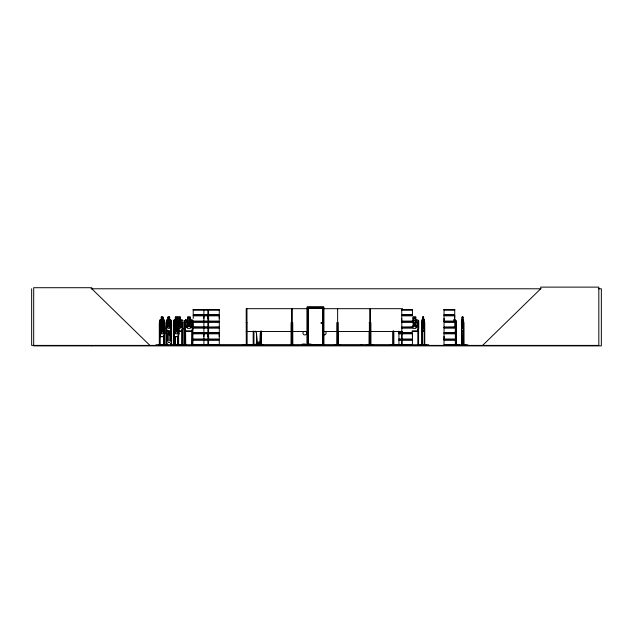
<?xml version="1.0" encoding="UTF-8"?>
<svg xmlns="http://www.w3.org/2000/svg" width="633" height="633" viewBox="0 0 633 633"><rect width="100%" height="100%" fill="white"/><g stroke="black" fill="none" stroke-linecap="round" stroke-linejoin="round"><path stroke-width="0.95" d="M203.889 336.432L203.889 333.813M203.889 318.47L203.889 315.851M207.838 336.432L207.838 333.813L193.215 333.813M207.838 318.47L207.838 315.851L193.215 315.851L193.231 318.47M208.589 339.059L208.589 333.813L219.279 333.813L219.263 339.059L208.589 339.059L208.605 336.432M208.589 321.097L208.589 315.851L219.279 315.851L219.263 321.097L208.589 321.097L208.605 318.47M219.263 336.432L219.263 333.813M219.263 318.47L219.263 315.851M412.431 321.097L401.749 321.097L401.757 318.47M412.423 336.432L412.423 333.813L398.948 333.813M444.05 339.059L444.05 336.432M444.05 321.097L444.05 318.47M454.708 315.851L454.708 318.47L454.723 315.851L444.034 315.851L444.034 321.097L454.723 321.097M242.534 344.93L242.534 345.404L260.234 345.199M242.542 344.969L261.294 345.357L260.725 345.404L260.804 331.13M251.111 345.389L251.095 344.93M463.301 331.178L463.625 328.377M259.214 342.967L258.399 342.857L259.158 342.896M259.19 342.627L258.327 342.722L259.15 342.421M424.118 331.178L424.11 319.839M258.217 342.627C260.203 342.144 257.544 342.421 258.612 343.062M258.683 342.421L258.62 343.015M417.915 344.922L428.731 344.922L428.715 345.389M417.907 345.309L428.739 345.309M426.064 344.953L426.08 345.389M462.865 323.36L462.818 317.125M423.548 323.36L423.809 321.888M462.96 320.963L463.166 326.114L462.818 328.369L462.169 328.369L461.821 320.876L462.145 317.03L462.937 317.03M170.657 331.194L171.29 328.392L171.29 320.852L170.625 319.95M171.29 328.392L170.736 331.194L166.859 331.194L166.36 328.392L166.938 331.194M170.855 345.294L171.44 342.485L171.361 334.992L170.839 333.963M170.934 345.294L171.496 342.5L171.496 334.952L170.918 333.963L167.033 333.963M164.089 336.661L164.596 333.852M164.675 333.852L164.161 336.661L160.228 336.661M176.322 323.629L176.18 323.17M173.869 333.852L174.399 336.661L178.253 336.661L178.767 333.852M178.253 336.661L178.822 333.868L178.822 326.319L178.166 325.33M162.088 323.17L162.206 323.637L162.04 323.273M163.963 331.099L164.525 328.377M164.002 331.194L164.651 328.392M178.095 331.194L178.688 328.377L178.174 331.194L174.178 331.194L173.743 328.392M463.388 331.178L461.663 331.178L461.766 319.839M169.612 345.325L169.66 344.93L155.916 344.93L155.876 345.325L182.067 345.349L182.122 322.569L182.866 322.569M176.876 344.969L176.908 345.404M456.077 328.377C453.592 338.797 457.754 320.211 455.95 320.876L455.214 319.934L453.814 319.934M424.411 328.377L424.205 331.178L422.084 331.178L421.823 320.844L422.092 319.839L422.773 319.839M421.895 345.389L422.187 319.839M334.335 345.349L334.398 344.93L334.414 345.404M334.359 345.325L340.427 345.349M340.467 344.969L340.507 345.404M367.005 344.969L367.045 345.404M366.998 345.325L373.059 345.349M373.098 344.969L373.146 345.404M395.625 345.309C394.834 346.235 389.485 344.178 390.332 345.389M182.89 328.377L181.964 331.099L178.395 331.099M182.027 331.194L182.984 328.392M192.907 328.377L191.973 331.099L185.73 331.099M454.605 321.153L454.122 320.812M418.595 328.377L417.661 331.099L412.115 331.099M161.17 325.623L161.7 324.088L160.655 320.884L161.162 320.907L162.024 323.455L162.903 320.907L163.449 320.876L162.641 323.376M176.734 323.376L177.541 320.876L175.468 320.891L175.468 326.13L177.018 326.13L177.018 320.891L176.116 323.455L175.278 320.978L174.748 320.884L175.539 323.36M258.446 342.746L259.071 343.062M259.253 342.896L259.047 342.421M173.458 345.325L173.347 344.574M185.342 345.349L185.342 344.574M185.706 344.969L185.762 345.404M468.04 345.389L444.05 345.381M245.604 345.389L245.557 344.692M246 345.325L246.11 344.93M291.766 345.325L291.781 344.574M307.353 331.819L306.696 333.441A1.907 1.907 0 0 1 303.753 334.612A1.907 1.907 0 0 1 303.8 331.447M454.122 327.617L454.85 326.114L454.85 320.876M166.281 345.404L166.36 320.86L166.875 319.855L170.72 319.855M166.432 328.392L166.432 320.86L166.954 319.855M166.59 334.968L167.112 333.963M167.136 334.058L166.645 335.007L166.645 342.485L167.136 345.207M159.777 326.367L160.323 325.33M173.869 326.367L174.415 325.33L175.531 325.33M174.439 325.425L173.948 326.367L173.948 333.852L174.439 336.566M160.181 319.855L159.571 320.86L159.635 345.404L159.706 320.899L160.204 319.95M173.893 333.868L173.664 320.86L174.194 319.855L182.027 319.855L182.984 320.852L182.866 345.404M173.719 320.899L174.273 319.855M178.182 326.027L178.886 324.705C179.986 328.97 183.19 328.076 179.432 324.112C183.103 320.298 179.883 319.396 178.846 323.455M321.105 322.608C321.762 324.895 321.73 320.955 321.105 323.249M412.542 326.391L413.887 324.088L412.597 321.896M259.103 342.967L258.636 342.469M443.955 345.238L444.05 340.111M184.781 345.404L184.828 320.86L185.714 319.855M184.915 320.899L185.754 319.95M168.228 331.154L168.283 334.058L167.46 334.992L167.46 340.238L168.283 342.485L169.802 342.485L170.625 340.238L170.72 322.569L171.163 322.569M161.423 325.425L160.6 326.359L160.6 331.605L161.423 333.852L162.958 333.852L163.773 331.605L163.773 326.359L162.958 325.425L163.005 322.521M248.745 344.732L248.532 345.389M249.584 344.732L249.568 345.199M251.744 345.389L252.749 344.732M254.047 344.574L253.097 344.574L253.121 345.404L252.448 345.389M256.974 343.537L257.022 345.199M259.024 342.872L258.834 342.469M193.231 327.419L207.846 327.498M208.605 327.419L219.287 327.214L219.279 322.15L208.589 322.15L208.589 327.206M208.581 345.396L219.287 345.175L219.263 340.111L208.589 340.111L208.589 345.175M401.757 327.419L412.439 327.221M398.948 345.396L398.925 331.114M444.05 327.419L454.731 327.214M482.615 345.404L540.724 288.783L540.724 287.121L598.826 287.121L598.826 345.404L31.65 345.404L31.65 288.783M259.229 342.801L258.762 342.564M175.634 345.349L175.737 344.93L175.752 345.404M183.435 345.349L183.53 344.93L183.546 345.404M401.733 345.183L401.741 344.574L402.295 344.574L402.248 345.404M258.62 342.722L258.921 342.975M398.94 345.183L399.106 344.558L399.043 345.389M412.273 320.828L412.977 320.907L414.441 323.455C415.501 319.412 418.856 320.266 415.05 324.112C418.785 327.989 415.857 329.073 414.48 324.705L412.882 327.467L401.749 327.498L412.439 327.49M91.057 288.783L541.025 288.783M598.383 288.783L601.35 288.783L601.35 345.879L33.691 345.879L33.691 287.714L91.801 287.714L91.801 288.783L149.902 345.404M307.092 308.69L246.197 308.69L246.284 345.404M323.843 308.69L369.933 308.69L369.933 345.404M402.564 308.69L370.265 308.69L370.265 345.404M193.207 309.529L207.853 309.529M208.581 309.529L219.287 309.529M401.733 309.529L412.439 309.529M444.026 309.529L454.731 309.529M193.207 309.727L207.853 309.711M412.439 309.727L401.733 309.735L401.757 314.791L412.431 314.791L412.431 309.735M444.026 309.711L454.731 309.727M193.231 310.043L207.838 310.043M208.605 310.043L219.263 310.043M401.757 310.043L412.423 310.043M444.05 310.043L454.708 310.043M444.034 314.791L454.723 314.791L454.723 309.735M193.144 315.163L207.917 315.163M208.518 315.163L219.35 315.163M401.67 315.163L412.502 315.163M443.962 315.163L454.795 315.163M193.144 315.487L207.917 315.487M208.518 315.487L219.35 315.487M401.67 315.487L412.502 315.487M443.962 315.487L454.795 315.487M412.431 315.851L401.749 315.851L401.749 321.097M161.241 317.046L162.982 317.046L162.982 319.855M168.109 317.141L168.109 319.95L167.302 320.891L167.302 326.13L168.109 328.377L169.62 328.377L170.427 326.13L170.427 320.891L169.62 319.95L169.676 317.046L167.974 317.046L168.03 319.95M423.517 317.125L423.952 326.114L423.517 328.369L422.709 328.369L422.282 326.114L422.686 317.03L423.635 317.03L423.612 319.934M168.03 317.141L169.62 317.141M180.176 317.141L177.62 317.141L177.62 319.95M415.786 317.141L413.159 317.141L413.159 319.95L417.693 319.855L418.69 320.852L418.69 328.392L417.725 331.194L412.067 331.194M422.709 317.125L423.612 317.125M462.169 317.125L462.913 317.125M422.86 317.592L423.374 317.592L423.374 318.534L422.86 318.534M462.288 317.592L462.699 317.592M462.288 318.534L462.699 318.534M423.548 319.839L424.197 319.839L424.474 320.876L424.49 345.389M453.829 319.839L455.309 319.839L456.077 320.836L456.005 345.389L455.879 344.558M461.671 319.839L462.24 319.839M462.842 319.839L463.38 319.839L463.609 320.876L463.498 345.389M160.102 319.855L164.066 319.855L164.651 320.852L163.987 319.855M185.691 319.855L192.036 319.855M422.108 319.934L424.181 319.934M461.679 319.934L463.372 319.934M178.49 320.891L180.176 320.891L180.176 326.13L178.49 326.13M184.828 320.86L184.852 328.392L185.691 331.194L192.068 331.194L192.994 328.392L192.994 320.852L192.013 319.855M461.449 320.844L461.528 345.389L461.465 344.558L462.074 344.558L462.074 345.389M463.538 320.836L463.68 345.389M193.215 321.097L207.846 321.097L207.846 315.851M193.144 321.461L207.917 321.461M208.518 321.461L219.35 321.461M401.67 321.461L412.502 321.461M443.962 321.461L454.795 321.461M193.144 321.786L207.917 321.786M208.518 321.786L219.35 321.786M401.67 321.786L412.502 321.786M443.962 321.786L454.795 321.786M193.215 322.15L207.846 322.15L207.846 327.206M401.749 322.15L412.431 322.15M454.723 322.15L444.034 322.15L444.034 327.206M164.525 322.569L164.066 322.569L164.01 345.404M175.46 322.521L177.177 322.521L177.121 325.425M178.617 322.569L178.158 322.569L178.158 345.404L178.102 344.574M192.06 322.569L192.883 322.569M246.197 322.569L246.973 322.569M369.174 322.569L369.933 322.569M401.805 322.569L401.955 345.404M418.595 322.569L417.82 322.569L417.82 345.404L417.733 344.574L418.682 344.574L418.682 345.404M421.895 322.553L422.156 345.389M163.005 325.33L164.145 325.33L164.73 326.319L164.73 333.868L164.58 320.852M177.098 325.33L178.237 325.33M160.268 325.425L164.129 325.425M174.36 325.425L178.221 325.425M193.231 327.071L207.838 327.071M208.605 327.071L219.263 327.071M401.757 327.071L412.423 327.071M444.05 327.071L454.708 327.071M207.853 327.214L193.112 327.324L207.853 327.49M454.731 327.49L444.026 327.49L454.723 327.498M193.207 327.688L207.853 327.672M401.733 327.696L412.439 327.672M454.731 327.696L444.026 327.672L444.05 332.752M193.231 328.005L207.838 328.005M208.605 328.005L219.263 328.005M401.757 328.005L412.423 328.005M444.05 328.005L454.708 328.005M159.651 328.392L159.92 330.26M178.49 328.377L180.176 328.377L181.536 326.13L181.536 320.891L180.176 319.95L180.152 317.141M421.91 328.377L422.179 331.178M160.204 331.099L164.042 331.099M166.898 331.099L170.696 331.099M174.297 331.099L178.134 331.099M164.082 331.194L160.086 331.194L159.706 328.377M178.387 331.194L182.051 331.194M246.197 331.526L307.092 331.526M323.843 331.494L369.933 331.526M370.265 331.526L402.564 331.526M193.215 332.752L207.846 332.752L207.846 327.696M398.948 332.752L412.431 332.752M444.034 332.752L454.723 332.752M193.144 333.124L207.917 333.124M208.518 333.124L219.35 333.124M255.708 331.083A2.856 2.667 -90 0 0 256.492 333.1L257.109 344.115L259.775 344.115L260.266 333.1A2.856 2.667 -90 0 0 261.049 331.083M398.877 333.124L412.502 333.124M443.962 333.124L454.795 333.124M193.144 333.449L207.917 333.449M208.518 333.449L219.35 333.449M398.877 333.449L412.502 333.449M443.962 333.449L454.795 333.449M454.723 333.813L444.034 333.813L444.034 339.059L454.723 339.059M159.722 333.868L159.722 326.335L160.244 325.33L161.439 325.33L161.368 322.521L163.085 322.521L163.085 325.33M178.822 333.868L178.743 320.852L178.158 319.855M160.268 336.566L164.129 336.566M174.36 336.566L178.221 336.566M193.215 339.059L207.846 339.059L207.846 333.813M398.948 339.059L412.431 339.059L412.431 333.813M193.144 339.423L207.917 339.423M208.518 339.423L219.35 339.423M398.877 339.423L412.502 339.423M443.962 339.423L454.795 339.423M193.144 339.747L207.917 339.747M208.518 339.747L219.35 339.747M398.877 339.747L412.502 339.747M443.962 339.747L454.795 339.747M193.215 340.111L207.846 340.111L207.846 345.175M398.948 340.111L412.431 340.111L412.431 345.175L397.057 345.27L398.845 344.953M444.034 340.111L454.723 340.111M259.585 342.231L258.296 342.231L258.296 344.732M253.184 344.494L255.083 344.494M163.749 344.574L164.596 344.574L164.54 345.404M166.012 344.574L166.851 344.574M170.451 344.574L171.234 344.574M173.323 344.574L174.17 344.574M174.605 344.574L175.602 344.574M177.841 344.574L178.688 344.574M181.956 344.574L182.953 344.574M184.614 344.574L185.611 344.574M191.973 344.574L192.97 344.574L192.97 345.404M247.06 344.574L246.102 344.574L246.134 345.404M260.709 344.574L261.666 344.574L261.69 345.404M291.006 344.574L292.826 344.574M336.78 344.574L338.244 344.574L338.236 345.404L338.172 322.569L336.867 322.569L336.78 345.404M369.094 344.574L370.875 344.574M392.903 344.558L393.853 344.558M421.831 344.558L422.48 344.558M424.814 344.558L424.173 344.558L424.173 345.389L424.237 322.553L424.751 322.553L424.751 345.389M455.325 344.558L456.274 344.558L456.258 345.389M463.957 344.558L463.348 344.558L463.348 345.389L463.411 322.553L463.894 322.553L463.918 345.389M402.477 344.692L204.688 344.692L204.688 345.404M159.817 344.811L164.01 344.811M173.909 344.811L182.035 344.811M185.532 344.811L192.044 344.811M254.996 344.811L258.81 344.811M393.655 344.795L399.043 344.795M412.02 344.811L417.733 344.811M422.156 344.795L424.49 344.795M453.79 344.795L455.523 344.795M461.742 344.795L463.68 344.795M170.965 344.969L182.003 344.93M182.549 344.93L185.762 344.93M261.69 344.969L261.769 345.325M334.374 344.969L340.507 344.93M366.839 345.404L366.839 344.93L373.146 344.93M390.284 344.953L395.68 344.914L395.68 345.389M454.708 345.032L444.05 345.032L467.929 344.922L467.922 345.389M182.605 345.286L185.706 345.286L185.524 322.569L184.701 322.569L184.701 345.404M207.853 345.183L193.207 345.396M311.191 345.286L322.585 345.286M454.201 327.483L454.668 327.142M337.832 345.325L337.84 344.574M257.805 345.199L257.979 345.381M192.242 345.349L192.234 344.574M184.14 345.349L184.045 344.93L184.021 345.404M181.869 344.969L181.806 345.404M182.233 345.349L182.217 344.574M458.909 345.309L458.862 344.914L458.846 345.389M399.518 344.969L399.47 345.404M372.979 344.969L372.987 345.325M175.135 344.969L175.096 345.404M167.935 344.969L167.864 345.389M161.043 344.969L161.004 345.404M174.843 345.349L174.866 344.574M174.637 345.325L174.771 336.843M181.964 319.95L182.89 320.891M260.685 345.389L260.978 343.537L259.831 343.537L259.831 344.732M177.05 325.425L177.865 326.359L177.865 331.605L177.05 333.852L175.515 333.852L174.692 331.605L174.692 326.359L175.515 325.425L175.531 322.521M169.802 334.058L170.625 334.992M306.277 331.827L306.103 331.629A1.907 1.907 0 0 0 305.699 331.352M412.225 326.881L413.159 328.377L415.786 328.377L417.187 326.13L417.187 320.891L415.786 319.95L415.881 317.046L413.064 317.046L413.064 319.855M178.079 319.855L178.688 320.891M178.142 325.425L178.767 326.359M164.074 325.33L164.675 326.359M170.641 319.855L171.242 320.891L171.163 334.936M463.293 319.839L463.514 320.876M173.719 328.377L174.257 331.194M423.548 324.856L423.833 326.375M167.096 345.294L166.574 342.485L166.534 330.181M159.856 333.852L160.347 336.566M159.777 333.852L160.307 336.661M462.873 324.856L463.095 326.375M420.581 344.953L420.565 345.389M459.637 344.953L459.621 345.389M461.568 328.369L461.797 345.389M256.492 333.1L257.045 344.115M465.801 344.914L465.801 345.389M463.807 344.558L463.767 345.389M462.842 317.03L462.913 319.934M462.24 317.03L462.264 319.934M462.011 331.114L462.027 345.389M461.718 322.553L461.742 345.389M457.501 344.914L457.501 345.389M456.148 345.389L456.195 322.553L455.404 322.553L455.333 345.389M455.586 330.165L455.586 344.439M444.034 309.735L444.05 314.791M424.632 344.558L424.632 345.389M424.403 344.558L424.355 345.389M422.773 317.03L422.804 319.934M422.417 329.215L422.44 345.389M422.29 344.558L422.251 345.389M422.061 344.558L422.021 345.389M418.595 320.891L418.595 345.404M418.508 344.574L418.508 345.404M417.907 344.574L417.907 345.404M402.113 344.574L402.145 345.404M401.805 331.178L401.836 345.404M401.298 344.692L401.298 345.404M401.069 344.692L401.069 345.404M397.01 344.914L397.01 345.389M393.773 331.114L393.845 345.389M393.726 344.558L393.655 345.389M393.584 331.114L393.584 345.389M393.457 344.558L393.457 345.389M393.267 344.558L393.291 345.389M393.172 331.114L393.101 345.389M392.982 331.114L392.982 345.389L392.911 344.558M370.867 345.404L370.803 322.569L370.052 322.569L370.052 345.404M370.661 344.574L370.661 345.404M370.598 322.569L370.598 344.574M370.392 344.574L370.392 345.404M370.202 344.574L370.202 345.404M369.719 322.569L369.719 345.404M369.593 344.574L369.514 345.404M369.387 322.569L369.387 345.404M369.324 344.574L369.324 345.404M369.174 331.178L369.11 345.404M362.1 344.692L362.1 345.404M361.87 344.692L361.87 345.404M360.921 344.692L360.921 345.404M360.691 344.692L360.691 345.404M337.967 331.178L338.022 345.404M337.729 344.574L337.753 345.404M337.634 308.69L337.642 345.404M337.421 322.569L337.421 344.574M336.954 344.574L336.954 345.404M323.843 345.404L323.843 306.965L307.092 306.965L307.092 345.404M323.621 345.404L323.621 307.187L307.314 307.187L307.314 345.404M322.719 345.404L322.719 308.089L308.216 308.089L308.216 344.423M322.624 345.404L322.624 308.184L308.311 308.184L308.342 344.692L308.421 344.217M311.254 344.692L311.254 344.217L307.693 344.217L307.693 344.692M310.566 344.217L310.597 344.692M309.838 344.217L309.838 344.692M309.126 344.217L309.126 344.692M305.699 344.692L305.692 344.217L302.131 344.217L302.178 344.692M305.043 344.217L305.011 344.692M304.275 344.217L304.275 344.692M303.571 344.217L303.571 344.692M302.788 344.217L302.867 344.692M292.826 345.404L292.739 322.569L291.101 322.569L291.006 345.404M292.652 344.574L292.652 345.404M291.963 308.69L291.987 345.404M291.876 308.69L291.9 345.404M291.188 344.574L291.188 345.404M263.455 344.692L263.455 345.404M261.571 331.13L261.484 345.404M260.891 344.574L260.891 345.404M260.669 343.537L260.669 344.732M259.514 342.231L259.585 344.732M258.367 342.231L258.367 344.732M257.283 344.732L257.283 343.537L256.143 343.537L256.143 345.025M256.452 343.537L256.555 345.025M253.96 331.13L253.96 344.455M253.184 331.13L253.184 345.404M246.965 308.69L246.973 345.404M246.878 344.574L246.878 345.404M246.728 344.692L246.728 345.404M246.664 322.569L246.68 345.404M246.498 344.692L246.498 345.404M207.846 309.735L207.838 314.791L193.215 314.791L193.215 309.735M206.358 344.692L206.358 345.404M205.179 344.692L205.179 345.404M203.905 309.735L203.889 314.791M203.905 315.851L203.889 321.097M203.889 322.15L203.905 327.206M203.905 327.696L203.889 332.752M203.905 333.813L203.889 339.059M203.905 340.111L203.905 345.175M192.883 320.891L192.883 345.404M192.131 322.569L192.131 345.404M192.06 331.13L191.823 345.404M190.256 319.855L190.28 317.046L187.542 317.046L187.566 319.855M185.453 329.231L185.461 345.404M184.876 344.574L184.891 345.404M182.795 322.569L182.802 345.404M182.684 344.574L182.692 345.404M182.043 329.231L181.995 345.404M180.247 319.855L180.27 317.046L177.533 317.046L177.556 319.855M178.664 344.574L178.664 345.404L178.617 320.891M178.427 344.574L178.427 345.404M178.371 322.569L178.371 345.404M177.913 336.843L177.865 345.404M177.074 319.855L177.074 317.046L175.333 317.046L175.333 319.855M175.515 336.843L175.523 345.404M175.436 336.843L175.381 345.404L175.341 344.574M174.684 344.574L174.589 345.404M174.146 345.404L174.099 322.569L173.395 322.569L173.41 345.404M173.909 344.574L173.909 345.404M173.853 336.843L173.766 345.404M173.743 320.86L173.727 345.404M173.584 344.574L173.537 345.404M171.163 343.505L171.211 345.404M170.918 328.274L170.918 334.936M170.918 343.505L170.973 345.404M170.807 344.574L170.839 345.404M170.72 343.505L170.665 345.404M170.475 331.13L170.475 334.936M169.858 333.963L169.858 331.154L169.731 334.058M169.541 317.141L169.541 319.95M168.149 331.154L168.204 334.058M166.772 334.936L166.772 322.569L166.083 322.569L166.099 345.404M166.772 343.505L166.827 345.404M166.764 344.574L166.764 345.404M166.455 344.574L166.416 345.404M164.525 320.891L164.501 345.404M164.279 322.569L164.335 345.404M164.153 344.574L164.161 345.404M163.82 335.886L163.773 345.404M162.816 345.404L162.657 344.93M161.375 317.141L161.375 319.95L160.537 320.891L160.537 326.13L161.375 328.377L162.926 328.377L163.765 326.13L163.765 320.891L162.926 319.95L162.91 317.046L161.296 317.141L161.296 319.95M160.007 326.375L160.007 322.569L159.302 322.569L159.302 345.404M160.007 333.987L160.007 345.404L160.054 344.574L159.231 344.574L159.255 345.404M159.817 344.574L159.817 345.404M159.492 344.574L159.492 345.404M91.801 345.404L91.801 345.879M325.322 331.447A1.907 1.907 0 0 1 323.7 334.849M170.174 327.332L169.66 327.419L168.766 324.705L167.887 327.419L167.365 327.435L168.418 324.088L167.492 320.828L168.742 323.455L169.589 320.907L170.119 320.876L169.09 324.112L170.174 327.332M163.725 332.808L163.203 332.895L162.293 330.181L161.407 332.887L160.853 332.808L161.945 329.564L161.004 326.304L162.27 328.923L163.132 326.375L163.67 326.351L162.626 329.579L163.725 332.808M177.818 332.808L177.256 332.816L176.385 330.181L175.499 332.887L174.961 332.911L176.037 329.564L175.096 326.304L176.362 328.923L177.224 326.375L177.762 326.351L176.718 329.579L177.818 332.808M191.269 327.332L190.391 327.419L188.903 324.705C187.866 328.978 184.535 328.084 188.325 324.088C184.757 320.338 187.795 319.38 188.856 323.455C189.892 319.396 193.12 320.298 189.449 324.112L191.269 327.332M177.857 326.13L177.018 328.377L175.468 328.377L174.629 326.13L174.629 320.891L175.468 319.95L175.412 317.046L177.018 317.141L177.018 319.95L177.857 320.891L177.857 326.13M191.546 326.13L190.193 328.377L187.661 328.377L186.3 326.13L186.3 320.891L187.661 319.95L187.629 317.141L190.193 317.141L190.193 319.95L191.546 320.891L191.546 326.13M219.287 309.735L208.581 309.735L208.605 314.791L219.279 314.791L219.279 309.735M162.649 317.608L161.652 317.608L161.652 318.549L162.649 318.549L162.649 317.608M169.351 317.608L168.378 317.608L168.378 318.549L169.351 318.549L169.351 317.608M176.742 317.608L175.745 317.608L175.745 318.549L176.742 318.549L176.742 317.608M179.725 317.608L178.095 317.608L178.095 318.549L179.725 318.549L179.725 317.608M189.742 317.608L188.112 317.608L188.112 318.549L189.742 318.549L189.742 317.608M415.319 317.608L413.634 317.608L413.634 318.549L415.319 318.549L415.319 317.608M162.926 320.891L161.375 320.891L161.375 326.13L162.926 326.13L162.926 320.891M169.62 320.891L168.109 320.891L168.109 326.13L169.62 326.13L169.62 320.891M190.193 320.891L187.661 320.891L187.661 326.13L190.193 326.13L190.193 320.891M415.786 320.891L413.159 320.891L413.159 326.13L415.786 326.13L415.786 320.891M423.517 320.876L422.709 320.876L422.709 326.114L423.517 326.114L423.517 320.876M462.818 320.876L462.169 320.876L462.169 326.114L462.818 326.114L462.818 320.876M162.681 323.083L161.692 323.083L161.692 324.017L162.681 324.017L162.681 323.083M176.773 323.083L175.784 323.083L175.784 324.017L176.773 324.017L176.773 323.083M162.958 326.359L161.423 326.359L161.423 331.605L162.958 331.605L162.958 326.359M177.05 326.359L175.515 326.359L175.515 331.605L177.05 331.605L177.05 326.359M219.287 327.49L208.581 327.49L219.279 327.498M219.287 327.688L208.581 327.688L208.605 332.752L219.279 332.752L219.279 327.696M169.533 331.716L168.552 331.716L168.552 332.649L169.533 332.649L169.533 331.716M169.802 334.992L168.283 334.992L168.283 340.238L169.802 340.238L169.802 334.992M207.822 345.025L193.239 345.025L207.838 345.032M219.255 345.025L208.613 345.025L219.263 345.032M412.407 345.025L398.972 345.025L412.423 345.032M309.505 344.692L309.505 344.217L309.466 344.692M303.943 344.692L303.943 344.217L303.903 344.692"/></g></svg>
